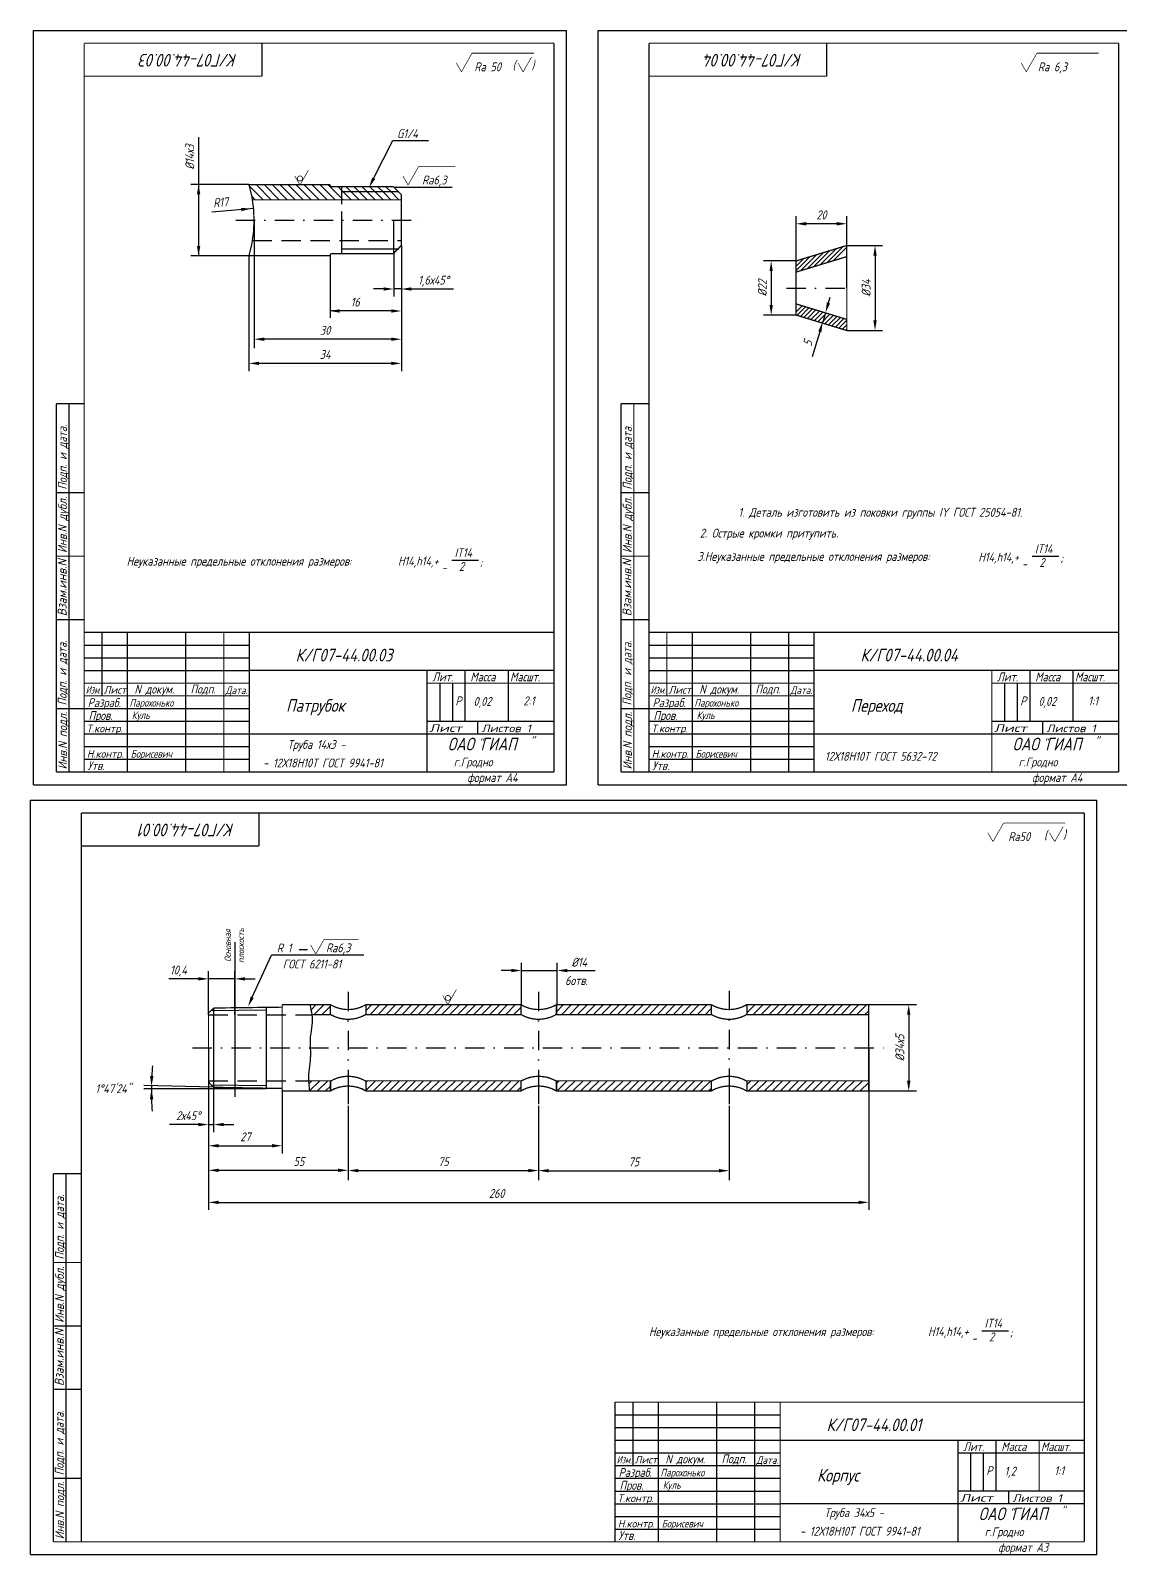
# Model space of a CAD drawing. Extents: x 57 to 1327, y 285 to 885.
# Drawn here: x 673 to 1103, y 285 to 885 of the extents above; entities that cross this region are included whole.
import ezdxf
from ezdxf.enums import TextEntityAlignment as Align

# ---------------------------------------------------------------- set-up
doc = ezdxf.new("R2010")
doc.units = 0
doc.header["$LTSCALE"] = 0.6
doc.header["$MEASUREMENT"] = 0
doc.linetypes.add('DASHDOT', pattern=[25.4, 12.7, -6.35, 0, -6.35])
doc.linetypes.add('DASHED', pattern=[19.05, 12.7, -6.35])
doc.layers.get('0').update_dxf_attribs({"linetype": 'CONTINUOUS'})
doc.layers.get('DEFPOINTS').update_dxf_attribs({"linetype": 'CONTINUOUS'})
doc.styles.add('ROMANC', font='romanc', dxfattribs={"width": 0.8, "oblique": 15, "height": 3.5})
doc.dimstyles.get("Standard").update_dxf_attribs({"dimtxt": 0.18, "dimasz": 0.18, "dimexe": 0.18, "dimexo": 0.0625, "dimgap": 0.09, "dimtad": 0, "dimtih": 1, "dimtoh": 1, "dimdec": 4, "dimzin": 0, "dimdsep": 46, "dimtxsty": 'Standard', "dimcen": 0.09, "dimadec": 0, "dimazin": 0, "dimtfac": 1, "dimtdec": 4, "dimtofl": 0, "dimtmove": 0, "dimatfit": 3, "dimfxl": 0, "dimtolj": 1, "dimtzin": 0, "dimarcsym": 0})

# ---------------------------------------------------------------- blocks, each defined once
blk = doc.blocks.new('*X1')
at = {"color": 0}
for p, q in [((1266.59, 370.81), (1268.97, 373.19)), ((1268.11, 369.19), (1272.11, 373.19)), ((1271.26, 369.19), (1275.26, 373.19)), ((1274.4, 369.19), (1278.4, 373.19)), ((1277.54, 369.19), (1281.54, 373.19)), ((1280.69, 369.19), (1284.69, 373.19)), ((1283.83, 369.19), (1287.83, 373.19)), ((1286.97, 369.19), (1290.97, 373.19)), ((1290.12, 369.19), (1294.12, 373.19)), ((1293.26, 369.19), (1297.26, 373.19)), ((1296.4, 369.19), (1300.4, 373.19)), ((1299.55, 369.19), (1303.55, 373.19)), ((1302.69, 369.19), (1306.69, 373.19)), ((1305.83, 369.19), (1309.83, 373.19)), ((1308.97, 369.19), (1312.97, 373.19)), ((1312.12, 369.19), (1316.12, 373.19)), ((1315.26, 369.19), (1319.26, 373.19)), ((1318.4, 369.19), (1322.4, 373.19)), ((1321.55, 369.19), (1325.55, 373.19)), ((1324.69, 369.19), (1327.59, 372.09)), ((1341.59, 370.37), (1344.41, 373.19)), ((1343.55, 369.19), (1347.55, 373.19)), ((1346.69, 369.19), (1350.69, 373.19)), ((1349.83, 369.19), (1353.83, 373.19)), ((1352.98, 369.19), (1356.98, 373.19)), ((1356.12, 369.19), (1360.12, 373.19)), ((1359.26, 369.19), (1363.26, 373.19)), ((1362.41, 369.19), (1366.41, 373.19)), ((1365.55, 369.19), (1369.55, 373.19)), ((1368.69, 369.19), (1372.69, 373.19)), ((1371.84, 369.19), (1375.84, 373.19)), ((1374.98, 369.19), (1378.98, 373.19)), ((1378.12, 369.19), (1382.12, 373.19)), ((1381.27, 369.19), (1385.27, 373.19)), ((1384.41, 369.19), (1388.41, 373.19)), ((1387.55, 369.19), (1391.55, 373.19)), ((1390.7, 369.19), (1394.7, 373.19)), ((1393.84, 369.19), (1397.84, 373.19)), ((1396.98, 369.19), (1400.98, 373.19)), ((1416.59, 373.08), (1416.7, 373.19)), ((1416.59, 369.94), (1419.84, 373.19)), ((1418.98, 369.19), (1422.98, 373.19)), ((1422.13, 369.19), (1426.13, 373.19)), ((1425.27, 369.19), (1429.27, 373.19)), ((1428.41, 369.19), (1432.41, 373.19)), ((1431.56, 369.19), (1435.56, 373.19)), ((1434.7, 369.19), (1438.7, 373.19)), ((1437.84, 369.19), (1441.84, 373.19)), ((1440.98, 369.19), (1444.98, 373.19)), ((1444.13, 369.19), (1448.13, 373.19)), ((1447.27, 369.19), (1451.27, 373.19)), ((1450.41, 369.19), (1454.41, 373.19)), ((1453.56, 369.19), (1457.56, 373.19)), ((1456.7, 369.19), (1460.7, 373.19)), ((1459.84, 369.19), (1463.84, 373.19)), ((1400.12, 369.19), (1402.59, 371.66)), ((1462.99, 369.19), (1464.59, 370.79)), ((1266.59, 339.38), (1270.4, 343.19)), ((1266.59, 342.52), (1267.26, 343.19)), ((1269.55, 339.19), (1273.55, 343.19)), ((1272.69, 339.19), (1276.69, 343.19)), ((1275.83, 339.19), (1279.83, 343.19)), ((1278.97, 339.19), (1282.97, 343.19)), ((1282.12, 339.19), (1286.12, 343.19)), ((1285.26, 339.19), (1289.26, 343.19)), ((1288.4, 339.19), (1292.4, 343.19)), ((1291.55, 339.19), (1295.55, 343.19)), ((1294.69, 339.19), (1298.69, 343.19)), ((1297.83, 339.19), (1301.83, 343.19)), ((1300.98, 339.19), (1304.98, 343.19)), ((1304.12, 339.19), (1308.12, 343.19)), ((1307.26, 339.19), (1311.26, 343.19)), ((1310.41, 339.19), (1314.41, 343.19)), ((1313.55, 339.19), (1317.55, 343.19)), ((1316.69, 339.19), (1320.69, 343.19)), ((1319.83, 339.19), (1323.83, 343.19)), ((1322.98, 339.19), (1326.98, 343.19)), ((1341.59, 342.09), (1342.69, 343.19)), ((1341.84, 339.19), (1345.84, 343.19)), ((1344.98, 339.19), (1348.98, 343.19)), ((1348.12, 339.19), (1352.12, 343.19)), ((1351.27, 339.19), (1355.27, 343.19)), ((1354.41, 339.19), (1358.41, 343.19)), ((1357.55, 339.19), (1361.55, 343.19)), ((1360.7, 339.19), (1364.7, 343.19)), ((1363.84, 339.19), (1367.84, 343.19)), ((1366.98, 339.19), (1370.98, 343.19)), ((1370.12, 339.19), (1374.12, 343.19)), ((1373.27, 339.19), (1377.27, 343.19)), ((1376.41, 339.19), (1380.41, 343.19)), ((1379.55, 339.19), (1383.55, 343.19)), ((1382.7, 339.19), (1386.7, 343.19)), ((1385.84, 339.19), (1389.84, 343.19)), ((1388.98, 339.19), (1392.98, 343.19)), ((1392.13, 339.19), (1396.13, 343.19)), ((1395.27, 339.19), (1399.27, 343.19)), ((1398.41, 339.19), (1402.41, 343.19)), ((1416.59, 341.65), (1418.13, 343.19)), ((1417.27, 339.19), (1421.27, 343.19)), ((1420.41, 339.19), (1424.41, 343.19)), ((1423.56, 339.19), (1427.56, 343.19)), ((1426.7, 339.19), (1430.7, 343.19)), ((1429.84, 339.19), (1433.84, 343.19)), ((1432.99, 339.19), (1436.99, 343.19)), ((1436.13, 339.19), (1440.13, 343.19)), ((1439.27, 339.19), (1443.27, 343.19)), ((1442.42, 339.19), (1446.42, 343.19)), ((1445.56, 339.19), (1449.56, 343.19)), ((1448.7, 339.19), (1452.7, 343.19)), ((1451.84, 339.19), (1455.84, 343.19)), ((1454.99, 339.19), (1458.99, 343.19)), ((1458.13, 339.19), (1462.13, 343.19)), ((1461.27, 339.19), (1464.59, 342.51)), ((1326.12, 339.19), (1327.59, 340.66)), ((1401.56, 339.19), (1402.59, 340.22)), ((1464.42, 339.19), (1464.59, 339.36))]:
    blk.add_line(p, q, dxfattribs=at)
blk = doc.blocks.new('*D13')
at = {"color": 0, "linetype": 'ByBlock'}
for p, q in [((974.87, 783.58), (974.87, 811.87)), ((994.87, 783.58), (994.87, 811.87)), ((990.87, 808.87), (978.87, 808.87))]:
    blk.add_line(p, q, dxfattribs=at)
for points in [[(978.87, 809.54), (978.87, 808.2), (974.87, 808.87)], [(990.87, 809.54), (990.87, 808.2), (994.87, 808.87)]]:
    blk.add_solid(points, dxfattribs=at)
at = {"layer": 'DEFPOINTS', "color": 0, "linetype": 'ByBlock'}
for p in [(974.87, 808.87), (974.87, 783.58), (994.87, 783.58)]:
    blk.add_point(p, dxfattribs=at)
at = {"color": 0, "linetype": 'ByBlock', "style": 'ROMANC', "oblique": 15, "width": 0.8}
blk.add_text('20', height=3.5, dxfattribs=at).set_placement((984.87, 812.37), align=Align.MIDDLE_CENTER)

msp = doc.modelspace()

# ---------------------------------------------------------------- linework, layer by layer
for p, q in [((674.52303, 884.98342), (884.52303, 884.98342)), ((674.52303, 587.98342), (674.52303, 884.98342)), ((884.52303, 587.98342), (884.52303, 884.98342)), ((896.97803, 884.98342), (1106.97803, 884.98342)), ((896.97803, 587.98342), (896.97803, 884.98342)), ((808.51531, 826.74988), (816.083, 841.64)), ((816.083, 841.64), (830.154, 841.64)), ((795.97568, 816.548), (795.97568, 823.498)), ((816.425, 823.298), (839.469, 823.298)), ((795.97568, 821.598), (818.425, 821.598)), ((761.425, 810.298), (761.425, 759.907)), ((795.97568, 810.298), (795.97568, 813.733)), ((795.97568, 798.998), (818.425, 798.998)), ((791.418, 796.94), (791.418, 771.775)), ((974.868, 772.927), (974.868, 794.227)), ((839.34024, 676.36741), (849.83151, 676.36741)), ((1067.91624, 677.92941), (1078.40751, 677.92941)), ((834.52303, 627.98342), (834.52303, 612.98342)), ((839.52303, 627.98342), (839.52303, 612.98342)), ((1056.97803, 627.98342), (1056.97803, 612.98342)), ((1061.97803, 627.98342), (1061.97803, 612.98342)), ((674.52303, 587.98342), (884.52303, 587.98342)), ((896.97803, 587.98342), (1106.97803, 587.98342)), ((673.36803, 581.85842), (1093.36803, 581.85842)), ((673.36803, 284.85842), (673.36803, 581.85842)), ((1093.36803, 284.85842), (1093.36803, 581.85842)), ((753.892, 526.036), (753.892, 465.051)), ((779.216, 523.107), (782.438, 523.107)), ((760.71917, 504.27242), (768.25399, 520.867)), ((804.668, 520.867), (768.25399, 520.867)), ((744.50105, 499.04555), (766.24972, 499.31434)), ((866.487, 501.387), (866.487, 497.387)), ((880.487, 501.387), (880.487, 497.387)), ((941.487, 501.387), (941.487, 497.387)), ((941.487, 501.387), (941.487, 497.387)), ((955.487, 501.387), (955.487, 497.387)), ((955.487, 501.387), (955.487, 497.387)), ((744.50796, 469.84951), (766.24972, 469.48351)), ((791.487, 471.387), (791.487, 467.387)), ((805.487, 471.387), (805.487, 467.387)), ((866.487, 471.387), (866.487, 467.387)), ((866.487, 471.387), (866.487, 467.387)), ((880.487, 471.387), (880.487, 467.387)), ((880.487, 471.387), (880.487, 467.387)), ((941.487, 471.387), (941.487, 467.387)), ((941.487, 471.387), (941.487, 467.387)), ((941.487, 471.387), (941.487, 467.387)), ((955.487, 471.387), (955.487, 467.387)), ((955.487, 471.387), (955.487, 467.387)), ((955.487, 471.387), (955.487, 467.387)), ((772.487, 467.951), (772.487, 443.693)), ((798.487, 461.558), (798.487, 432.231)), ((873.487, 461.558), (873.487, 432.231)), ((948.487, 461.558), (948.487, 432.231)), ((1048.08824, 372.99741), (1058.57951, 372.99741)), ((1043.62, 324.85842), (1043.62, 309.85842)), ((1048.62, 324.85842), (1048.62, 309.85842)), ((673.36803, 284.85842), (1093.36803, 284.85842))]:
    msp.add_line(p, q)
at = {"color": 0, "linetype": 'ByBlock'}
for p, q in [((739.59, 842.962), (739.59, 796.298)), ((759.425, 824.298), (736.485, 824.298)), ((752.37785, 814.14371), (744.83413, 813.49985)), ((761.21297, 814.89778), (752.37785, 814.14371)), ((819.425, 800.298), (819.425, 750.788)), ((819.425, 800.298), (819.425, 760.415)), ((819.425, 800.298), (819.425, 771.524)), ((819.425, 800.298), (819.425, 780.189)), ((994.868, 800.327), (1008.971, 800.327)), ((759.425, 796.298), (736.485, 796.298)), ((759.425, 796.298), (759.425, 750.788)), ((759.425, 796.298), (759.425, 760.415)), ((816.425, 797.298), (816.425, 780.189)), ((974.868, 794.227), (962.081, 794.227)), ((1005.971, 796.327), (1005.971, 770.827)), ((965.081, 790.227), (965.081, 776.927)), ((812.425, 783.189), (808.425, 783.189)), ((819.425, 783.189), (816.425, 783.189)), ((823.425, 783.189), (839.966, 783.189)), ((815.425, 774.524), (791.425, 774.524)), ((987.14583, 776.14943), (988.29152, 779.98184)), ((974.868, 772.927), (962.081, 772.927)), ((986.44005, 773.78854), (985.36097, 770.17895)), ((815.425, 763.415), (763.425, 763.415)), ((983.06959, 762.51413), (981.27069, 756.4967)), ((984.21528, 766.34654), (983.06959, 762.51413)), ((994.868, 766.827), (1008.971, 766.827)), ((815.425, 753.897), (763.425, 753.897)), ((866.782, 501.387), (866.782, 517.815)), ((880.782, 501.387), (880.782, 517.815)), ((735.487, 511.534), (727.91584, 511.534)), ((739.487, 511.534), (735.487, 511.534)), ((743.487, 497.387), (743.487, 514.534)), ((753.892, 511.534), (743.487, 511.534)), ((753.892, 497.387), (753.892, 514.534)), ((757.892, 511.534), (761.892, 511.534)), ((862.782, 514.815), (858.782, 514.815)), ((866.782, 514.815), (880.782, 514.815)), ((884.782, 514.815), (888.782, 514.815)), ((888.782, 514.815), (895.8135, 514.815)), ((1003.487, 501.387), (1022.25, 501.387)), ((1019.25, 497.387), (1019.25, 471.387)), ((743.487, 484.387), (743.487, 420.523)), ((743.487, 484.387), (743.487, 433.142)), ((1003.487, 484.387), (1003.487, 420.523)), ((766.27778, 468.288), (717.99097, 468.288)), ((745.49233, 468.83274), (718.01507, 469.59579)), ((743.487, 470.90543), (743.487, 442.823)), ((743.487, 470.90543), (743.487, 451.16)), ((745.49099, 468.83282), (745.49099, 451.16)), ((798.487, 469.29501), (798.487, 462.133)), ((873.487, 469.29501), (873.487, 462.133)), ((948.487, 469.29501), (948.487, 462.133)), ((772.487, 467.72963), (772.487, 442.823)), ((1003.487, 467.387), (1022.25, 467.387)), ((739.487, 454.16), (728.113, 454.16)), ((743.487, 454.16), (745.49099, 454.16)), ((749.49099, 454.16), (753.49099, 454.16)), ((747.487, 445.823), (768.487, 445.823)), ((747.487, 436.142), (794.487, 436.142)), ((802.487, 436.05), (869.487, 436.05)), ((877.487, 435.996), (944.487, 435.996)), ((747.487, 423.523), (999.487, 423.523))]:
    msp.add_line(p, q, dxfattribs=at)
at = {"color": 0}
for p, q in [((765.05993, 818.298), (759.425, 823.93293)), ((768.20302, 818.298), (762.20302, 824.298)), ((771.34611, 818.298), (765.34611, 824.298)), ((774.4892, 818.298), (768.4892, 824.298)), ((777.63229, 818.298), (771.63229, 824.298)), ((780.77538, 818.298), (774.77538, 824.298)), ((783.91847, 818.298), (777.91847, 824.298)), ((787.06156, 818.298), (781.06156, 824.298)), ((790.20465, 818.298), (784.20465, 824.298)), ((793.34774, 818.298), (787.34774, 824.298)), ((791.425, 823.36383), (790.49083, 824.298)), ((796.49083, 818.298), (790.49083, 824.298)), ((799.425, 818.50692), (794.43392, 823.498)), ((802.777, 818.298), (797.577, 823.498)), ((802.92009, 821.298), (800.92009, 823.298)), ((806.06318, 821.298), (804.06318, 823.298)), ((809.20627, 821.298), (807.20627, 823.298)), ((812.34936, 821.298), (810.34936, 823.298)), ((815.49245, 821.298), (813.49245, 823.298)), ((761.91684, 818.298), (760.53738, 819.67746)), ((799.63392, 818.298), (799.425, 818.50692)), ((805.92009, 818.298), (802.92009, 821.298)), ((809.06318, 818.298), (806.06318, 821.298)), ((812.20627, 818.298), (809.20627, 821.298)), ((815.34936, 818.298), (812.34936, 821.298)), ((818.49245, 818.298), (815.49245, 821.298)), ((981.79119, 791.94756), (988.10918, 798.26556)), ((984.37543, 792.73576), (990.69343, 799.05376)), ((986.95968, 793.52395), (993.27768, 799.84195)), ((989.54392, 794.31215), (994.868, 799.63622)), ((974.868, 790.41253), (980.35644, 795.90098)), ((974.868, 792.20858), (977.7722, 795.11278)), ((974.868, 794.00463), (975.18795, 794.32459)), ((976.62269, 790.37117), (982.94069, 796.68917)), ((979.20694, 791.15937), (985.52494, 797.47737)), ((974.868, 774.24807), (977.22044, 776.60051)), ((975.23197, 772.81599), (978.59673, 776.18075)), ((976.60825, 772.39622), (979.97301, 775.76098)), ((977.98454, 771.97646), (981.3493, 775.34121)), ((979.36082, 771.55669), (982.72558, 774.92145)), ((980.73711, 771.13692), (984.10187, 774.50168)), ((982.11339, 770.71716), (985.47815, 774.08191)), ((983.48968, 770.29739), (986.85444, 773.66215)), ((984.86596, 769.87762), (988.23072, 773.24238)), ((986.24225, 769.45785), (989.607, 772.82261)), ((987.61853, 769.03809), (990.98329, 772.40285)), ((988.99481, 768.61832), (992.35957, 771.98308)), ((990.3711, 768.19855), (993.73586, 771.56331)), ((991.74738, 767.77879), (994.868, 770.8994)), ((993.12367, 767.35902), (994.868, 769.10335)), ((994.49995, 766.93925), (994.868, 767.3073)), ((783.85011, 499.36919), (785.86792, 501.387)), ((785.01101, 497.387), (789.01101, 501.387)), ((788.1541, 497.387), (791.487, 500.7199)), ((791.29719, 497.387), (791.487, 497.57681)), ((782.96577, 470.19705), (784.15573, 471.387)), ((783.29882, 467.387), (787.29882, 471.387)), ((786.44191, 467.387), (790.44191, 471.387)), ((789.585, 467.387), (791.487, 469.289))]:
    msp.add_line(p, q, dxfattribs=at)
at = {"linetype": 'DASHDOT'}
for p, q in [((754.26, 810.298), (827.601, 810.298)), ((971.094, 783.577), (997.702, 783.577)), ((948.487, 506.863), (948.487, 461.558)), ((737.145, 484.387), (1009.515, 484.387))]:
    msp.add_line(p, q, dxfattribs=at)
at = {"linetype": 'DASHED'}
for p, q in [((760.78085, 802.298), (819.425, 802.298)), ((743.487, 497.387), (784.21661, 497.387)), ((743.487, 471.387), (782.90227, 471.387))]:
    msp.add_line(p, q, dxfattribs=at)
at = {"linetype": 'Continuous'}
for p, q in [((694.52303, 642.98342), (759.52303, 642.98342)), ((916.97803, 642.98342), (981.97803, 642.98342)), ((694.52303, 637.98342), (759.52303, 637.98342)), ((916.97803, 637.98342), (981.97803, 637.98342)), ((694.52303, 632.98342), (759.52303, 632.98342)), ((916.97803, 632.98342), (981.97803, 632.98342)), ((694.52303, 617.98342), (759.52303, 617.98342)), ((694.52303, 612.98342), (759.52303, 612.98342)), ((916.97803, 617.98342), (981.97803, 617.98342)), ((916.97803, 612.98342), (981.97803, 612.98342)), ((694.52303, 607.98342), (759.52303, 607.98342)), ((916.97803, 607.98342), (981.97803, 607.98342)), ((694.52303, 602.98342), (759.52303, 602.98342)), ((916.97803, 602.98342), (981.97803, 602.98342)), ((694.52303, 597.98342), (759.52303, 597.98342)), ((916.97803, 597.98342), (981.97803, 597.98342)), ((903.62, 339.85842), (968.62, 339.85842)), ((903.62, 334.85842), (968.62, 334.85842)), ((903.62, 329.85842), (968.62, 329.85842)), ((903.62, 314.85842), (968.62, 314.85842)), ((903.62, 309.85842), (968.62, 309.85842)), ((903.62, 304.85842), (968.62, 304.85842)), ((903.62, 299.85842), (968.62, 299.85842)), ((903.62, 294.85842), (968.62, 294.85842))]:
    msp.add_line(p, q, dxfattribs=at)
at = {"color": 0, "linetype": 'DASHDOT'}
for p, q in [((798.487, 506.379), (798.487, 461.558)), ((873.487, 506.379), (873.487, 461.558))]:
    msp.add_line(p, q, dxfattribs=at)
for points, const_width in [([(694.52303, 592.98342), (694.52303, 879.98342)], 0.5), ([(694.52303, 879.98342), (879.52303, 879.98342)], 0.5), ([(764.50398, 866.98342), (764.50398, 879.98342)], 0.5), ([(847.26128, 876.035), (871.622, 876.035)], 0.3), ([(879.52303, 592.98342), (879.52303, 879.98342)], 0.5), ([(916.97803, 879.98342), (1101.97803, 879.98342)], 0.5), ([(916.97803, 592.98342), (916.97803, 879.98342)], 0.5), ([(986.95898, 866.98342), (986.95898, 879.98342)], 0.5), ([(1069.71628, 876.035), (1094.077, 876.035)], 0.3), ([(1101.97803, 592.98342), (1101.97803, 879.98342)], 0.5), ([(841.0621, 872.19543), (843.09573, 868.69543)], 0.25), ([(843.09573, 868.69543), (847.26128, 876.035)], 0.25), ([(865.3591, 872.19543), (867.39273, 868.69543)], 0.25), ([(867.39273, 868.69543), (870.73195, 874.57903)], 0.25), ([(1063.5171, 872.19543), (1065.55073, 868.69543)], 0.25), ([(1065.55073, 868.69543), (1069.71628, 876.035)], 0.25), ([(694.50398, 866.98342), (764.50398, 866.98342)], 0.5), ([(916.95898, 866.98342), (986.95898, 866.98342)], 0.5), ([(779.50673, 824.13043), (782.84595, 830.01403)], 0.25), ([(822.09173, 824.11843), (826.25728, 831.458)], 0.25), ([(826.25728, 831.458), (840.67327, 831.458)], 0.3), ([(759.425, 824.298), (791.425, 824.298)], 0.5), ([(777.4731, 827.63043), (779.50673, 824.13043)], 0.25), ([(816.425, 823.298), (819.425, 820.298)], 0.5), ([(820.0581, 827.61843), (822.09173, 824.11843)], 0.25), ([(760.78085, 818.298), (819.425, 818.298)], 0.5), ([(819.425, 820.298), (819.425, 800.298)], 0.5), ([(795.97568, 797.098), (795.97568, 810.298)], 0.5), ([(816.425, 797.098), (816.425, 810.298)], 0.5), ([(816.425, 797.298), (819.425, 800.298)], 0.5), ([(974.868, 794.227), (994.868, 800.327)], 0.5), ([(994.868, 766.827), (994.868, 800.327)], 0.5), ([(759.425, 796.298), (791.425, 796.298)], 0.5), ([(791.426, 796.558), (791.426, 796.058)], 0.5), ([(974.868, 789.83599), (994.868, 795.93599)], 0.5), ([(974.868, 772.927), (974.868, 794.227)], 0.5), ([(974.868, 777.31801), (994.868, 771.21801)], 0.5), ([(974.868, 772.927), (994.868, 766.827)], 0.5), ([(683.52303, 737.98342), (694.52303, 737.98342)], 0.5), ([(683.52303, 592.98342), (683.52303, 737.98342)], 0.5), ([(688.52303, 592.98342), (688.52303, 737.98342)], 0.5), ([(905.97803, 592.98342), (905.97803, 737.98342)], 0.5), ([(905.97803, 737.98342), (916.97803, 737.98342)], 0.5), ([(910.97803, 592.98342), (910.97803, 737.98342)], 0.5), ([(683.52303, 702.98342), (694.52303, 702.98342)], 0.5), ([(905.97803, 702.98342), (916.97803, 702.98342)], 0.5), ([(683.52303, 677.98342), (694.52303, 677.98342)], 0.5), ([(905.97803, 677.98342), (916.97803, 677.98342)], 0.5), ([(683.52303, 652.98342), (694.52303, 652.98342)], 0.5), ([(694.52303, 647.98342), (694.52303, 592.98342)], 0.5), ([(701.52303, 647.98342), (701.52303, 622.98342)], 0.5), ([(711.52303, 647.98342), (711.52303, 592.98342)], 0.5), ([(734.52303, 647.98342), (734.52303, 592.98342)], 0.5), ([(749.52303, 647.98342), (749.52303, 592.98342)], 0.5), ([(759.52303, 647.98342), (759.52303, 592.98342)], 0.5), ([(905.97803, 652.98342), (916.97803, 652.98342)], 0.5), ([(916.97803, 647.98342), (916.97803, 592.98342)], 0.5), ([(923.97803, 647.98342), (923.97803, 622.98342)], 0.5), ([(933.97803, 647.98342), (933.97803, 592.98342)], 0.5), ([(956.97803, 647.98342), (956.97803, 592.98342)], 0.5), ([(971.97803, 647.98342), (971.97803, 592.98342)], 0.5), ([(981.97803, 647.98342), (981.97803, 592.98342)], 0.5), ([(829.52303, 632.98342), (829.52303, 592.98342)], 0.5), ([(844.52303, 632.98342), (844.52303, 612.98342)], 0.5), ([(861.52303, 632.98342), (861.52303, 612.98342)], 0.5), ([(1051.97803, 632.98342), (1051.97803, 592.98342)], 0.5), ([(1066.97803, 632.98342), (1066.97803, 612.98342)], 0.5), ([(1083.97803, 632.98342), (1083.97803, 612.98342)], 0.5), ([(683.52303, 617.98342), (694.52303, 617.98342)], 0.5), ([(905.97803, 617.98342), (916.97803, 617.98342)], 0.5), ([(849.52303, 612.98342), (849.52303, 607.98342)], 0.5), ([(1071.97803, 612.98342), (1071.97803, 607.98342)], 0.5), ([(759.52303, 607.98342), (879.52303, 607.98342)], 0.5), ([(981.97803, 607.98342), (1101.97803, 607.98342)], 0.5), ([(683.52303, 592.98342), (879.52303, 592.98342)], 0.5), ([(694.52303, 592.98342), (879.52303, 592.98342)], 0.5), ([(905.97803, 592.98342), (1101.97803, 592.98342)], 0.5), ([(916.97803, 592.98342), (1101.97803, 592.98342)], 0.5), ([(693.36803, 576.85842), (1088.36803, 576.85842)], 0.5), ([(693.36803, 289.85842), (693.36803, 576.85842)], 0.5), ([(763.34898, 563.85842), (763.34898, 576.85842)], 0.5), ([(1088.36803, 289.85842), (1088.36803, 576.85842)], 0.5), ([(1052.43373, 565.57043), (1056.59928, 572.91)], 0.25), ([(1056.59928, 572.91), (1080.96, 572.91)], 0.3), ([(1076.73073, 565.57043), (1080.06995, 571.45403)], 0.25), ([(1050.4001, 569.07043), (1052.43373, 565.57043)], 0.25), ([(1074.6971, 569.07043), (1076.73073, 565.57043)], 0.25), ([(693.34898, 563.85842), (763.34898, 563.85842)], 0.5), ([(783.7131, 524.84743), (785.74673, 521.34743)], 0.25), ([(785.74673, 521.34743), (788.93553, 526.966)], 0.25), ([(788.93553, 526.966), (802.60527, 526.966)], 0.3), ([(835.7171, 504.93343), (837.75073, 501.43343)], 0.25), ([(837.75073, 501.43343), (841.08995, 507.31703)], 0.25), ([(745.48861, 500.05783), (743.487, 498.00612)], 0.5), ([(743.487, 498.00612), (743.487, 470.90543)], 0.5), ([(745.48861, 500.05783), (772.487, 500.3915)], 0.5), ([(745.49099, 499.94118), (745.49099, 484.387)], 0.5), ([(766.24972, 468.25994), (766.24972, 500.31441)], 0.5), ([(772.487, 501.387), (772.487, 484.387)], 0.5), ([(772.487, 501.387), (791.487, 501.387)], 0.5), ([(772.487, 500.887), (772.487, 501.387)], 0.5), ([(772.487, 501.387), (772.487, 500.887)], 0.5), ([(791.487, 501.387), (791.487, 497.387)], 0.5), ([(805.487, 501.387), (866.487, 501.387)], 0.5), ([(805.487, 501.387), (805.487, 497.387)], 0.5), ([(866.487, 501.387), (866.487, 497.387)], 0.5), ([(880.487, 501.387), (941.487, 501.387)], 0.5), ([(880.487, 501.387), (880.487, 497.387)], 0.5), ([(941.487, 501.387), (941.487, 497.387)], 0.5), ([(955.487, 501.387), (1003.487, 501.387)], 0.5), ([(955.487, 501.387), (955.487, 497.387)], 0.5), ([(1003.487, 501.387), (1003.487, 467.387)], 0.5), ([(784.192, 497.387), (791.487, 497.387)], 0.5), ([(805.487, 497.387), (866.487, 497.387)], 0.5), ([(880.487, 497.387), (941.487, 497.387)], 0.5), ([(955.487, 497.387), (1003.487, 497.387)], 0.5), ([(745.49099, 468.83282), (745.49099, 484.387)], 0.5), ([(772.487, 467.387), (772.487, 484.387)], 0.5), ([(745.49099, 468.83282), (743.487, 470.90543)], 0.5), ([(745.49099, 468.83282), (772.487, 468.37837)], 0.5), ([(783.005, 471.387), (791.487, 471.387)], 0.5), ([(791.487, 467.387), (791.487, 471.387)], 0.5), ([(805.487, 471.387), (866.487, 471.387)], 0.5), ([(805.487, 467.387), (805.487, 471.387)], 0.5), ([(866.487, 467.387), (866.487, 471.387)], 0.5), ([(880.487, 471.387), (941.487, 471.387)], 0.5), ([(880.487, 467.387), (880.487, 471.387)], 0.5), ([(941.487, 467.387), (941.487, 471.387)], 0.5), ([(955.487, 471.387), (1003.487, 471.387)], 0.5), ([(955.487, 467.387), (955.487, 471.387)], 0.5), ([(772.487, 467.387), (791.487, 467.387)], 0.5), ([(805.487, 467.387), (866.487, 467.387)], 0.5), ([(880.487, 467.387), (941.487, 467.387)], 0.5), ([(955.487, 467.387), (1003.487, 467.387)], 0.5), ([(682.36803, 289.85842), (682.36803, 434.85842)], 0.5), ([(682.36803, 434.85842), (693.36803, 434.85842)], 0.5), ([(687.36803, 289.85842), (687.36803, 434.85842)], 0.5), ([(682.36803, 399.85842), (693.36803, 399.85842)], 0.5), ([(682.36803, 374.85842), (693.36803, 374.85842)], 0.5), ([(682.36803, 349.85842), (693.36803, 349.85842)], 0.5), ([(903.62, 344.85842), (903.62, 289.85842)], 0.5), ([(910.62, 344.85842), (910.62, 319.85842)], 0.5), ([(920.62, 344.85842), (920.62, 289.85842)], 0.5), ([(943.62, 344.85842), (943.62, 289.85842)], 0.5), ([(958.62, 344.85842), (958.62, 289.85842)], 0.5), ([(968.62, 344.85842), (968.62, 289.85842)], 0.5), ([(1038.62, 329.85842), (1038.62, 289.85842)], 0.5), ([(1053.62, 329.85842), (1053.62, 309.85842)], 0.5), ([(1070.62, 329.85842), (1070.62, 309.85842)], 0.5), ([(682.36803, 314.85842), (693.36803, 314.85842)], 0.5), ([(1058.62, 309.85842), (1058.62, 304.85842)], 0.5), ([(968.62, 304.85842), (1088.62, 304.85842)], 0.5), ([(682.36803, 289.85842), (878.36803, 289.85842)], 0.5), ([(693.36803, 289.85842), (1088.36803, 289.85842)], 0.5)]:
    msp.add_lwpolyline(points, dxfattribs=dict(const_width=const_width))
for points, const_width in [([(759.425, 796.298, 0.142857143), (759.425, 824.298, 0.142857143)], 0.5), ([(778.50376, 826.721, -0.969814228), (780.52624, 826.721, -0.969814228)], 0.3), ([(778.50376, 826.721, 0.969814228), (780.52624, 826.721, 0.969814228)], 0.3), ([(791.946, 823.497, -0.414213562), (791.446, 823.997, -0.414213562)], 0.5), ([(791.946, 797.099, 0.414213562), (791.446, 796.599, 0.414213562)], 0.5), ([(836.74776, 504.024, -0.969814228), (838.77024, 504.024, -0.969814228)], 0.3), ([(836.74776, 504.024, 0.969814228), (838.77024, 504.024, 0.969814228)], 0.3), ([(791.487, 501.387, 0.276001026), (805.487, 501.387, 0.276001026)], 0.5), ([(880.487, 501.387, -0.276001026), (866.487, 501.387, -0.276001026)], 0.5), ([(941.487, 501.387, 0.276001026), (955.487, 501.387, 0.276001026)], 0.5), ([(791.487, 497.543, 0.276001026), (805.487, 497.543, 0.276001026)], 0.5), ([(880.487, 497.543, -0.276001026), (866.487, 497.543, -0.276001026)], 0.5), ([(941.487, 497.543, 0.276001026), (955.487, 497.543, 0.276001026)], 0.5), ([(791.487, 471.231, -0.276001026), (805.487, 471.231, -0.276001026)], 0.5), ([(791.487, 467.387, -0.276001026), (805.487, 467.387, -0.276001026)], 0.5), ([(880.487, 471.231, 0.276001026), (866.487, 471.231, 0.276001026)], 0.5), ([(880.487, 467.387, 0.276001026), (866.487, 467.387, 0.276001026)], 0.5), ([(941.487, 471.231, -0.276001026), (955.487, 471.231, -0.276001026)], 0.5), ([(941.487, 467.387, -0.276001026), (955.487, 467.387, -0.276001026)], 0.5)]:
    msp.add_lwpolyline(points, format="xyb", dxfattribs=dict(const_width=const_width))
at = {"linetype": 'Continuous', "const_width": 0.5}
for points in [[(816.425, 823.498), (791.91439, 823.498)], [(816.425, 797.098), (791.8417, 797.098)], [(694.52303, 647.98342), (879.52303, 647.98342)], [(916.97803, 647.98342), (1101.97803, 647.98342)], [(759.52303, 632.98342), (879.52303, 632.98342)], [(981.97803, 632.98342), (1101.97803, 632.98342)], [(694.52303, 627.98342), (759.52303, 627.98342)], [(829.52303, 627.98342), (879.52303, 627.98342)], [(916.97803, 627.98342), (981.97803, 627.98342)], [(1051.97803, 627.98342), (1101.97803, 627.98342)], [(694.52303, 622.98342), (759.52303, 622.98342)], [(916.97803, 622.98342), (981.97803, 622.98342)], [(829.52303, 612.98342), (879.52303, 612.98342)], [(1051.97803, 612.98342), (1101.97803, 612.98342)], [(903.62, 344.85842), (1088.62, 344.85842)], [(968.62, 329.85842), (1088.62, 329.85842)], [(903.62, 324.85842), (968.62, 324.85842)], [(1038.62, 324.85842), (1088.62, 324.85842)], [(903.62, 319.85842), (968.62, 319.85842)], [(1038.62, 309.85842), (1088.62, 309.85842)]]:
    msp.add_lwpolyline(points, dxfattribs=at)
at = {"color": 0, "linetype": 'ByBlock'}
for points, const_width in [([(791.425, 796.298), (782.84224, 796.298)], 0.5), ([(772.487, 467.387), (774.7665, 467.387)], 0.25)]:
    msp.add_lwpolyline(points, dxfattribs=dict(at, const_width=const_width))
msp.add_lwpolyline([(783.34989, 501.387, -0.030236911), (784.21949, 497.36834, -0.060907526), (784.31, 494.448, -0.020734881), (783.72106, 490.01719, 0.037727151), (783.48, 487.57, 0.021996441), (783.55597, 483.9896, -0.025740178), (783.598, 480.929, -0.021640294), (783.46092, 479.24059, 0.008591623), (783.005, 475, 0.040529588), (782.96262, 470.24049, 0.011938787), (783.23736, 467.387)], format="xyb")
for start, end in [(174.88297989, 176.95927691), (179.03557393, 180), (179.53233449, 184.15259405)]:
    msp.add_arc((831.37771, 467.387), 110.38674, start, end, dxfattribs=at)
for centre in [(798.487, 459.49189), (798.487, 455.64789), (873.487, 459.49189), (873.487, 455.64789), (948.487, 459.49189), (948.487, 455.64789)]:
    msp.add_arc(centre, 13.64712, 59.14088067, 120.85911933)
for points in [[(738.92333, 820.42), (740.25667, 820.42), (739.59, 824.42)], [(756.42006, 813.81962), (756.30667, 815.14812), (760.34887, 814.82403)], [(738.92333, 800.176), (740.25667, 800.176), (739.59, 796.176)], [(1005.30433, 796.327), (1006.63767, 796.327), (1005.971, 800.327)], [(964.41433, 790.227), (965.74767, 790.227), (965.081, 794.227)], [(812.425, 783.85567), (812.425, 782.52233), (816.425, 783.189)], [(823.425, 783.85567), (823.425, 782.52233), (819.425, 783.189)], [(795.137, 775.19067), (795.137, 773.85733), (791.137, 774.524)], [(815.425, 775.19067), (815.425, 773.85733), (819.425, 774.524)], [(964.41433, 776.927), (965.74767, 776.927), (965.081, 772.927)], [(986.98509, 777.87938), (988.26257, 777.49748), (986.47814, 773.85602)], [(983.57654, 766.53749), (984.85401, 766.15559), (985.36097, 770.17895)], [(1005.30433, 770.827), (1006.63767, 770.827), (1005.971, 766.827)], [(765.424, 764.08167), (765.424, 762.74833), (761.424, 763.415)], [(815.425, 764.08167), (815.425, 762.74833), (819.425, 763.415)], [(763.425, 754.56367), (763.425, 753.23033), (759.425, 753.897)], [(815.425, 754.56367), (815.425, 753.23033), (819.425, 753.897)], [(739.487, 512.20067), (739.487, 510.86733), (743.487, 511.534)], [(757.892, 512.20067), (757.892, 510.86733), (753.892, 511.534)], [(862.782, 515.48167), (862.782, 514.14833), (866.782, 514.815)], [(884.782, 515.48167), (884.782, 514.14833), (880.782, 514.815)], [(1018.58333, 497.387), (1019.91667, 497.387), (1019.25, 501.387)], [(720.39688, 464.12058), (721.73, 464.14474), (720.99097, 468.132)], [(721.81264, 473.21925), (720.48012, 473.26584), (721.0066, 469.24499)], [(1018.58333, 471.387), (1019.91667, 471.387), (1019.25, 467.387)], [(739.487, 454.82667), (739.487, 453.49333), (743.487, 454.16)], [(749.49099, 454.82667), (749.49099, 453.49333), (745.49099, 454.16)], [(747.487, 446.48967), (747.487, 445.15633), (743.487, 445.823)], [(768.487, 446.48967), (768.487, 445.15633), (772.487, 445.823)], [(747.487, 436.80867), (747.487, 435.47533), (743.487, 436.142)], [(794.487, 436.80867), (794.487, 435.47533), (798.487, 436.142)], [(802.487, 436.71667), (802.487, 435.38333), (798.487, 436.05)], [(869.487, 436.71667), (869.487, 435.38333), (873.487, 436.05)], [(877.487, 436.66267), (877.487, 435.32933), (873.487, 435.996)], [(944.487, 436.66267), (944.487, 435.32933), (948.487, 435.996)], [(747.487, 424.18967), (747.487, 422.85633), (743.487, 423.523)], [(999.487, 424.18967), (999.487, 422.85633), (1003.487, 423.523)]]:
    msp.add_solid(points, dxfattribs=at)
for points in [[(809.10962, 826.44783), (807.921, 827.05194), (806.703, 823.184)], [(761.32619, 503.9968), (760.11214, 504.54804), (759.06544, 500.63028)]]:
    msp.add_solid(points)
at = {"layer": 'DEFPOINTS', "color": 0, "linetype": 'ByBlock'}
for p in [(759.425, 824.298), (760.34887, 814.82403), (819.425, 800.298), (819.425, 800.298), (819.425, 800.298), (819.425, 800.298), (994.868, 800.327), (748.075, 796.298), (759.425, 796.298), (759.425, 796.298), (759.425, 796.298), (798.97568, 797.098), (798.97568, 797.098), (799.425, 797.298), (799.425, 797.298), (816.425, 797.298), (974.868, 794.227), (816.425, 783.189), (799.425, 774.524), (965.081, 772.927), (974.868, 772.927), (985.48814, 770.11181), (986.487, 769.445), (987.726, 771.301), (759.425, 763.718), (759.425, 763.415), (994.868, 766.827), (1005.971, 766.827), (743.487, 511.534), (766.24972, 500.51406), (766.24972, 500.51406), (772.487, 501.387), (791.487, 501.387), (805.487, 501.387), (1003.487, 501.387), (743.487, 497.387), (753.892, 497.387), (743.487, 484.387), (743.487, 484.387), (1003.487, 484.387), (743.487, 470.90543), (743.487, 470.90543), (798.487, 469.29501), (798.487, 469.29501), (873.487, 469.29501), (873.487, 469.29501), (948.487, 469.29501), (720.991, 467.474), (791.487, 467.387), (1003.487, 467.387), (1019.25, 467.387), (745.49099, 454.16), (772.487, 445.823), (798.487, 436.142), (873.487, 436.05), (948.487, 435.996), (1003.487, 423.523)]:
    msp.add_point(p, dxfattribs=at)

# ---------------------------------------------------------------- block references
msp.add_blockref('*X1', (-461.102, 128.196))

# ---------------------------------------------------------------- texts
at = {"style": 'ROMANC', "oblique": 15, "width": 0.8}
for s, height, rotation, p in [('К/Г07-44.00.03', 5, 180, (754.78599, 875.78523)), ('К/Г07-44.00.04', 5, 180, (977.24099, 875.78523)), ('Подп. и дата.', 3.5, 90, (687.70136, 704.1704)), ('Подп. и дата.', 3.5, 90, (910.15636, 704.1704)), ('Подп. и дата.', 3.5, 90, (687.60326, 619.21022)), ('Подп. и дата.', 3.5, 90, (910.05826, 619.21022)), ('К/Г07-44.00.01', 5, 180, (753.63099, 572.66023)), ('Подп. и дата.', 3.5, 90, (686.54636, 401.0454)), ('Подп. и дата.', 3.5, 90, (686.44826, 316.08522))]:
    msp.add_text(s, height=height, rotation=rotation, dxfattribs=at).set_placement(p)
at = {"color": 0, "linetype": 'ByBlock', "style": 'ROMANC', "oblique": 15, "width": 0.8}
for s, p in [('Ra 50', (853.41159, 870.672)), ('Ra 6,3', (1075.86659, 870.672)), ('G1/4', (821.83876, 844.359)), ('Ra6,3', (832.40759, 826.095)), ('1,6х45%%D', (832.12397, 786.689)), ('16', (801.241, 778.024)), ('30', (789.425, 766.915)), ('34', (789.425, 757.397)), ('1. Деталь изготовить из поковки группы IY ГОСТ 25054-81.', (1008.01636, 695.26269)), ('Ra50', (1062.74959, 567.547)), ('R 1', (773.24676, 523.683)), ('Ra6,3', (794.55459, 523.755)), ('10,4', (731.65142, 515.034)), ('ГОСТ 6211-81', (784.23476, 517.369)), ('%%C14', (889.49375, 518.077)), ('6отв.', (888.36875, 510.86)), ('1%%d47\'24"', (705.944, 468.3)), ('2х45%%D', (735.49101, 457.66)), ('27', (757.987, 449.323)), ('55', (779.088, 439.642)), ('75', (835.987, 439.55)), ('75', (910.987, 439.496)), ('260', (856.968, 427.023))]:
    msp.add_text(s, height=3.5, dxfattribs=at).set_placement(p, align=Align.MIDDLE_CENTER)
at = {"style": 'ROMANC', "oblique": 15, "width": 0.8}
for s, height, p in [('(', 3.5, (863.20759, 869.52321)), (')', 3.5, (870.70195, 869.65708)), ('2. Острые кромки притупить.', 3.5, (936.986, 685.304)), ('IT14', 3.5, (840.38937, 677.59057)), ('3.Неуказанные предельные отклонения размеров:', 3.5, (936.02108, 676.11602)), ('H14,h14,+', 3.5, (1046.69137, 675.84944)), ('IT14', 3.5, (1068.96537, 679.15257)), ('Неуказанные предельные отклонения размеров:', 3.5, (711.23308, 674.23802)), ('H14,h14,+', 3.5, (818.11537, 674.28744)), ('-', 3.5, (835.28331, 671.64799)), ('2', 3.5, (842.13791, 672.17374)), (';', 3.5, (850.35607, 673.9211)), ('-', 3.5, (1063.85931, 673.20999)), ('2', 3.5, (1070.71391, 673.73574)), (';', 3.5, (1078.93207, 675.4831)), ('К/Г07-44.00.03', 5, (777.79469, 636.54417)), ('К/Г07-44.00.04', 5, (1000.24969, 636.54417)), ('Лит.', 3.5, (831.62255, 628.70188)), ('Масса', 3.5, (846.59386, 628.70188)), ('Масшт.', 3.5, (862.24569, 628.70188)), ('Лит.', 3.5, (1054.07755, 628.70188)), ('Масса', 3.5, (1069.04886, 628.70188)), ('Масшт.', 3.5, (1084.70069, 628.70188)), ('N докум.', 3.5, (714.30399, 623.86112)), ('Подп.', 3.5, (736.41482, 623.92258)), ('N докум.', 3.5, (936.75899, 623.86112)), ('Подп.', 3.5, (958.86982, 623.92258)), ('Разраб.', 3.5, (695.89258, 618.55135)), ('Парохонько', 3, (712.37676, 618.7394)), ('Патрубок', 5, (774.03171, 616.69743)), ('Р', 3.5, (840.68715, 619.24281)), ('0,02', 3.5, (847.86345, 619.04281)), ('2:1', 3.5, (867.47599, 619.24281)), ('Разраб.', 3.5, (918.34758, 618.55135)), ('Парохонько', 3, (934.83176, 618.7394)), ('Переход', 5, (996.48671, 616.69743)), ('Р', 3.5, (1063.14215, 619.24281)), ('0,02', 3.5, (1070.31845, 619.04281)), ('1:1', 3.5, (1089.93099, 619.24281)), ('Пров.', 3.5, (696.26328, 613.48854)), ('Куль', 3, (713.27138, 613.84509)), ('Пров.', 3.5, (918.71828, 613.48854)), ('Куль', 3, (935.72638, 613.84509)), ('ОАО ГИАП', 5, (837.68794, 601.49429)), ('"', 3.5, (849.7135, 602.13644)), ('"', 3.5, (870.01289, 603.01082)), ('ОАО ГИАП', 5, (1060.14294, 601.49429)), ('"', 3.5, (1072.1685, 602.13644)), ('"', 3.5, (1092.46789, 603.01082)), ('Борисевич', 3, (712.86847, 598.64899)), ('Труба 14х3 -', 3.5, (774.59171, 602.07743)), ('Борисевич', 3, (935.32347, 598.64899)), ('12Х18Н10Т ГОСТ 5632-72', 3.5, (986.20663, 597.41515)), ('Утв.', 3.5, (695.76901, 593.73123)), ('- 12Х18Н10Т ГОСТ 9941-81', 3.5, (765.01171, 594.78843)), ('г.Гродно', 3.5, (840.05722, 595.18046)), ('Утв.', 3.5, (918.22401, 593.73123)), ('г.Гродно', 3.5, (1062.51222, 595.18046)), ('формат А4', 3.5, (845.39067, 589.04088)), ('формат А4', 3.5, (1067.84567, 589.04088)), ('(', 3.5, (1072.54559, 566.39821)), (')', 3.5, (1080.03995, 566.53208)), ('Неуказанные предельные отклонения размеров:', 3.5, (916.93708, 370.86802)), ('H14,h14,+', 3.5, (1026.86337, 370.91744)), ('IT14', 3.5, (1049.13737, 374.22057)), ('2', 3.5, (1050.88591, 368.80374)), (';', 3.5, (1059.10407, 370.5511)), ('-', 3.5, (1044.03131, 368.27799)), ('К/Г07-44.00.01', 5, (986.89166, 333.41917)), ('N докум.', 3.5, (923.40096, 320.73612)), ('Подп.', 3.5, (945.51179, 320.79758)), ('Лит.', 3.5, (1040.71952, 325.57688)), ('Масса', 3.5, (1055.69083, 325.57688)), ('Масшт.', 3.5, (1071.34266, 325.57688)), ('Разраб.', 3.5, (904.98955, 315.42635)), ('Парохонько', 3, (921.47372, 315.6144)), ('Корпус', 5, (983.12868, 313.57243)), ('Р', 3.5, (1049.78412, 316.11781)), ('1,2', 3.5, (1056.96042, 315.91781)), ('1:1', 3.5, (1076.57296, 316.11781)), ('Пров.', 3.5, (905.36025, 310.36354)), ('Куль', 3, (922.36835, 310.72009)), ('Труба 34х5 -', 3.5, (986.01371, 299.56743)), ('ОАО ГИАП', 5, (1046.78491, 298.36929)), ('"', 3.5, (1058.81047, 299.01144)), ('"', 3.5, (1079.10986, 299.88582)), ('Утв.', 3.5, (904.86598, 290.60623)), ('Борисевич', 3, (921.96544, 295.52399)), ('- 12Х18Н10Т ГОСТ 9941-81', 3.5, (976.43371, 292.27843)), ('г.Гродно', 3.5, (1049.15419, 292.05546)), ('формат А3', 3.5, (1054.48764, 285.91588))]:
    msp.add_text(s, height=height, dxfattribs=at).set_placement(p)
at = {"color": 0, "linetype": 'ByBlock', "style": 'ROMANC', "oblique": 15, "width": 0.8}
for s, height, rotation, p in [('%%C14х3', 3.5, 90, (736.09, 835.09657)), ('R17', 3.5, 4.87835981, (748.25853, 817.30485)), ('%%c22', 3.5, 90, (961.581, 783.577)), ('%%c34', 3.5, 90, (1002.471, 783.577)), ('5', 3.5, 74.63880169, (979.45221, 761.93692)), ('Основная', 2.5, 90, (751.064, 524.63376)), ('плоскость', 2.5, 90, (756.215, 524.63376)), ('%%C34х5', 3.5, 90, (1015.75, 484.387))]:
    msp.add_text(s, height=height, rotation=rotation, dxfattribs=at).set_placement(p, align=Align.MIDDLE_CENTER)
at = {"style": 'ROMANC', "oblique": 15}
for s, width, p, p2 in [('Инв.N дубл.', 0.696626, (687.70136, 679.22248), (687.70136, 701.39841)), ('Инв.N дубл.', 0.696626, (910.15636, 679.22248), (910.15636, 701.39841)), ('Взам.инв.N', 0.776513, (687.60326, 654.32794), (687.60326, 676.7174)), ('Взам.инв.N', 0.776513, (910.05826, 654.32794), (910.05826, 676.7174)), ('Инв.N подл.', 0.704992, (687.77839, 593.99916), (687.77839, 616.67641)), ('Инв.N подл.', 0.704992, (910.23339, 593.99916), (910.23339, 616.67641)), ('Инв.N дубл.', 0.696626, (686.54636, 376.09748), (686.54636, 398.27341)), ('Взам.инв.N', 0.776513, (686.44826, 351.20294), (686.44826, 373.5924)), ('Инв.N подл.', 0.704992, (686.62339, 290.87416), (686.62339, 313.55141))]:
    msp.add_text(s, height=3.5, rotation=90, dxfattribs=dict(at, width=width)).set_placement(p, p2, align=Align.FIT)
for s, width, p, p2 in [('Изм.', 0.642754, (695.1213, 623.83162), (701.08973, 623.83162)), ('Лист', 0.693042, (702.18801, 623.83708), (711.09855, 623.83708)), ('Дата.', 0.611915, (750.18007, 623.68251), (758.83429, 623.68251)), ('Изм.', 0.642754, (917.5763, 623.83162), (923.54473, 623.83162)), ('Лист', 0.693042, (924.64301, 623.83708), (933.55355, 623.83708)), ('Дата.', 0.611915, (972.63507, 623.68251), (981.28929, 623.68251)), ('Т.контр.', 0.698235, (695.44347, 608.64613), (709.70741, 608.64613)), ('Лист', 1.011317, (830.40003, 608.78428), (843.40268, 608.78428)), ('Листов 1', 0.875179, (850.9698, 608.67778), (870.47378, 608.67778)), ('Т.контр.', 0.698235, (917.89847, 608.64613), (932.16241, 608.64613)), ('Лист', 1.011317, (1052.85503, 608.78428), (1065.85768, 608.78428)), ('Листов 1', 0.875179, (1073.4248, 608.67778), (1092.92878, 608.67778)), ('Н.контр.', 0.686802, (695.57198, 598.62958), (710.09293, 598.62958)), ('Н.контр.', 0.686802, (918.02698, 598.62958), (932.54793, 598.62958)), ('Изм.', 0.642754, (904.21827, 320.70662), (910.1867, 320.70662)), ('Лист', 0.693042, (911.28498, 320.71208), (920.19552, 320.71208)), ('Дата.', 0.611915, (959.27704, 320.55751), (967.93126, 320.55751)), ('Т.контр.', 0.698235, (904.54044, 305.52113), (918.80438, 305.52113)), ('Лист', 1.011317, (1039.497, 305.65928), (1052.49965, 305.65928)), ('Листов 1', 0.875179, (1060.06677, 305.55278), (1079.57075, 305.55278)), ('Н.контр.', 0.686802, (904.66895, 295.50458), (919.18989, 295.50458))]:
    msp.add_text(s, height=3, dxfattribs=dict(at, width=width)).set_placement(p, p2, align=Align.FIT)

# ---------------------------------------------------------------- dimensions: what is measured, and where the dimension line sits
dim = msp.add_linear_dim(base=(974.868, 808.87), p1=(994.868, 783.577), p2=(974.868, 783.577), text='20', dimstyle='Standard')
dim.commit()
dim.dimension.update_dxf_attribs({"geometry": '*D13', "text_midpoint": (984.868, 812.37)})

doc.saveas('drawing.dxf')
